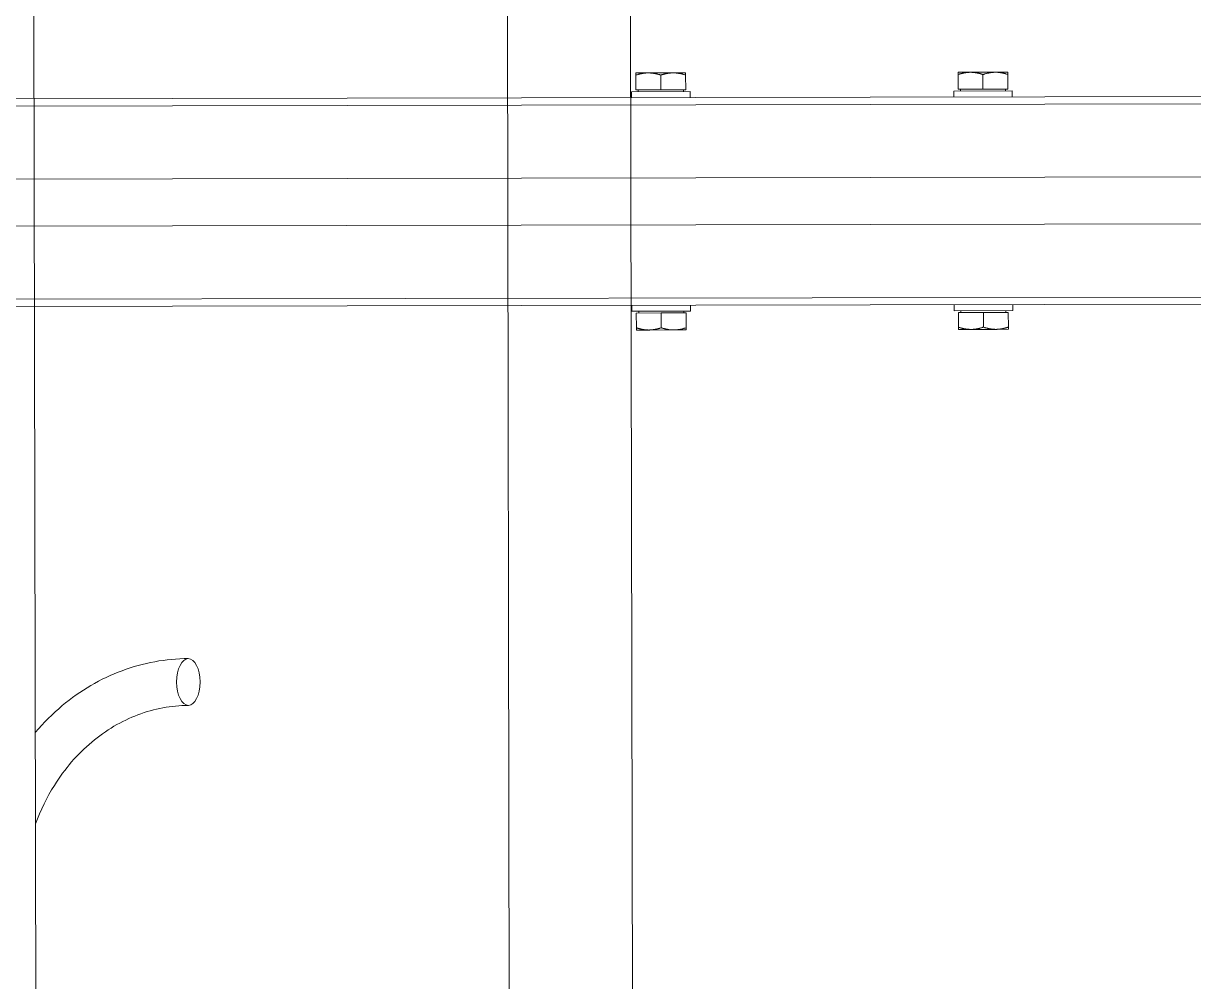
# Model space of a CAD drawing. Extents: x -3873 to 164127, y 7129 to 96529.
# Drawn here: x 85685.2 to 86084.7, y 49004.5 to 49331.7 of the extents above; entities that cross this region are included whole.
import ezdxf

# ---------------------------------------------------------------- set-up
doc = ezdxf.new("R2010")
doc.units = 0
doc.layers.get('0').update_dxf_attribs({"linetype": 'CONTINUOUS'})
doc.layers.add('LAYOUT Kromeka', color=1, linetype='CONTINUOUS', lineweight=5)

# ---------------------------------------------------------------- blocks, each defined once
blk = doc.blocks.new('drop-GS-double')
for p, q in [((872.69, 203.63), (459.05, 203.63)), ((394.04, 42), (872.72, 41.99)), ((399.05, 0), (872.72, -0.01))]:
    blk.add_line(p, q)
blk.add_ellipse((645.02, 151.37), major_axis=(8, 0), ratio=0.499997)
for points, knots in [([(637.02, 151.36), (637.02, 157.2), (635.95, 163.03), (631.75, 174.22), (628.61, 179.57), (620.49, 189.25), (615.5, 193.59), (605.75, 199.73), (601.32, 201.91), (596.65, 203.63)], [4.712389, 4.712389, 4.712389, 4.712389, 5.026548, 5.026548, 5.340708, 5.340708, 5.654867, 5.654867, 5.879781, 5.879781, 5.879781, 5.879781]), ([(653.02, 151.37), (653.02, 159.05), (651.62, 166.73), (646.2, 181.33), (642.16, 188.26), (634.29, 197.72), (631.25, 200.8), (627.95, 203.63)], [4.712389, 4.712389, 4.712389, 4.712389, 5.0229081, 5.0229081, 5.336183, 5.336183, 5.5032231, 5.5032231, 5.5032231, 5.5032231])]:
    blk.add_open_spline(points, degree=3, knots=knots)
blk = doc.blocks.new('g-cl-drop-gs-double')
blk.add_blockref('drop-GS-double', (2633.59, 1448.89))
blk = doc.blocks.new('SD-30-2')
for p, q in [((-839.5, 522.36), (-839.5, 1302.36)), ((831.49, 522.36), (831.49, 1302.36)), ((-837, 342.48), (-837, 1290.86)), ((-812, 1290.86), (-812, 342.48)), ((804, 1290.86), (804, 342.48)), ((829, 342.48), (829, 1291.12)), ((-847.9, 974.88), (-847.9, 970.63)), ((-842.1, 974.88), (-847.14, 974.88)), ((-842.1, 974.88), (-842.1, 966.38)), ((-841.5, 976.38), (-841.5, 956.38)), ((-841.5, 976.38), (-839.5, 976.38)), ((833.49, 976.38), (831.49, 976.38)), ((833.49, 956.38), (833.49, 976.38)), ((834.09, 974.88), (839.13, 974.88)), ((834.09, 966.38), (834.09, 974.88)), ((839.89, 970.63), (839.89, 974.88)), ((-842.1, 974.08), (-841.5, 974.08)), ((834.09, 974.08), (833.49, 974.08)), ((-847.9, 970.63), (-847.9, 962.13)), ((839.89, 962.13), (839.89, 970.63)), ((-842.1, 966.38), (-847.14, 966.38)), ((-842.1, 966.38), (-842.1, 957.88)), ((834.09, 966.38), (839.13, 966.38)), ((834.09, 957.88), (834.09, 966.38)), ((-847.9, 962.13), (-847.9, 957.88)), ((839.89, 957.88), (839.89, 962.13)), ((-842.1, 957.88), (-847.14, 957.88)), ((-842.1, 958.68), (-841.5, 958.68)), ((-841.5, 956.38), (-839.5, 956.38)), ((833.49, 956.38), (831.49, 956.38)), ((833.49, 956.33), (831.49, 956.33)), ((834.09, 958.68), (833.49, 958.68)), ((833.49, 956.33), (833.49, 956.38)), ((834.09, 957.88), (839.13, 957.88)), ((-847.9, 864.88), (-847.9, 860.63)), ((-842.1, 864.88), (-847.14, 864.88)), ((-842.1, 864.88), (-842.1, 856.38)), ((-842.1, 864.08), (-841.5, 864.08)), ((-841.5, 866.38), (-841.5, 846.38)), ((-841.5, 866.38), (-839.5, 866.38)), ((833.49, 866.38), (831.49, 866.38)), ((833.49, 846.38), (833.49, 866.38)), ((834.09, 864.08), (833.49, 864.08)), ((834.09, 864.88), (839.13, 864.88)), ((834.09, 856.38), (834.09, 864.88)), ((839.89, 860.63), (839.89, 864.88)), ((-847.9, 860.63), (-847.9, 852.13)), ((839.89, 852.13), (839.89, 860.63)), ((-842.1, 856.38), (-847.14, 856.38)), ((-842.1, 856.38), (-842.1, 847.88)), ((834.09, 856.38), (839.13, 856.38)), ((834.09, 847.88), (834.09, 856.38)), ((-847.9, 852.13), (-847.9, 847.88)), ((839.89, 847.88), (839.89, 852.13)), ((-842.1, 847.88), (-847.14, 847.88)), ((-842.1, 848.68), (-841.5, 848.68)), ((834.09, 848.68), (833.49, 848.68)), ((834.09, 847.88), (839.13, 847.88)), ((-841.5, 846.38), (-839.5, 846.38)), ((833.49, 846.38), (831.49, 846.38))]:
    blk.add_line(p, q)
for points in [[(-847.9, 974.88), (-847.9, 974.88), (-847.14, 974.88)], [(-847.14, 974.88), (-847.9, 972.6), (-847.9, 970.63)], [(839.89, 970.63), (839.89, 972.6), (839.13, 974.88)], [(839.13, 974.88), (839.89, 974.88), (839.89, 974.88)], [(-847.9, 970.63), (-847.9, 968.66), (-847.14, 966.38)], [(839.13, 966.38), (839.89, 968.66), (839.89, 970.63)], [(-847.14, 966.38), (-847.9, 964.1), (-847.9, 962.13)], [(839.89, 962.13), (839.89, 964.1), (839.13, 966.38)], [(-847.9, 962.13), (-847.9, 960.16), (-847.14, 957.88)], [(839.13, 957.88), (839.89, 960.16), (839.89, 962.13)], [(-847.14, 957.88), (-847.9, 957.88), (-847.9, 957.88)], [(839.89, 957.88), (839.89, 957.88), (839.13, 957.88)], [(-847.9, 864.88), (-847.9, 864.88), (-847.14, 864.88)], [(-847.14, 864.88), (-847.9, 862.6), (-847.9, 860.63)], [(839.89, 860.63), (839.89, 862.6), (839.13, 864.88)], [(839.13, 864.88), (839.89, 864.88), (839.89, 864.88)], [(-847.9, 860.63), (-847.9, 858.66), (-847.14, 856.38)], [(839.13, 856.38), (839.89, 858.66), (839.89, 860.63)], [(-847.14, 856.38), (-847.9, 854.1), (-847.9, 852.13)], [(839.89, 852.13), (839.89, 854.1), (839.13, 856.38)], [(-847.9, 852.13), (-847.9, 850.16), (-847.14, 847.88)], [(839.13, 847.88), (839.89, 850.16), (839.89, 852.13)], [(-847.14, 847.88), (-847.9, 847.88), (-847.9, 847.88)], [(839.89, 847.88), (839.89, 847.88), (839.13, 847.88)]]:
    blk.add_rational_spline(points, [1, 1.0379548493, 1], degree=2)
blk = doc.blocks.new('g-dropbin-2')
blk.add_blockref('SD-30-2', (2143.68, 2213.8))

msp = doc.modelspace()

# ---------------------------------------------------------------- block references
at = {"layer": 'LAYOUT Kromeka', "rotation": 90.10840459875308}
for name, p in [('g-dropbin-2', (89085.59, 47937.26, -15419981.6)), ('g-cl-drop-gs-double', (87347.97, 45831.25, -15419981.6)), ('g-dropbin-2', (89088.61, 46337.26, -15419981.6))]:
    msp.add_blockref(name, p, dxfattribs=at)

doc.saveas('drawing.dxf')
